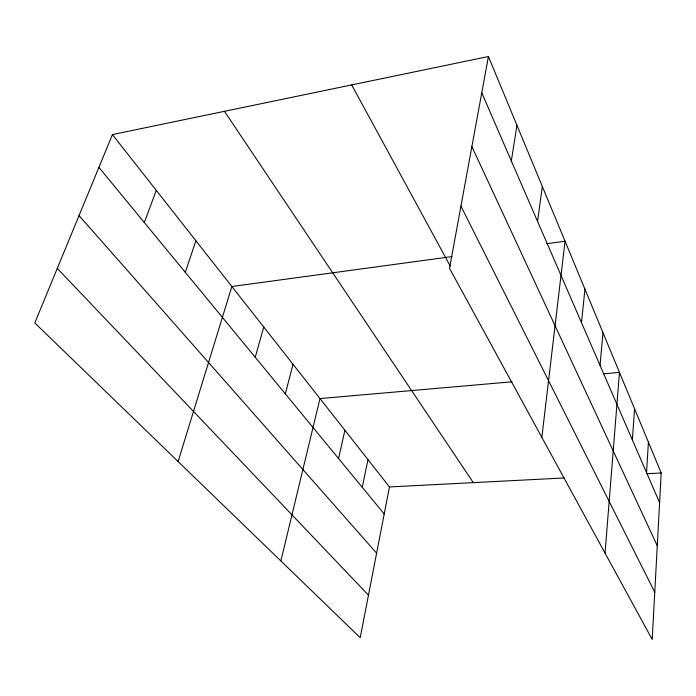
<?xml version="1.0" encoding="UTF-8"?>
<svg xmlns="http://www.w3.org/2000/svg" width="696" height="696" viewBox="0 0 696 696"><rect width="100%" height="100%" fill="white"/><g stroke="black" fill="none" stroke-linecap="round" stroke-linejoin="round"><path stroke-width="1.04" d="M488.427 56.524L661.2 472.984L652.213 639.476L449.52 268.325L488.427 56.524L112.421 134.58L34.8 322.935L360.215 637.684L389.455 486.939L112.421 134.58M646.54 472.575L648.42 442.169M632.368 439.915L634.561 408.761M605.042 553.111L619.475 372.412L603.232 373.83M600.039 365.391L603.006 332.714M581.482 322.622L584.945 289.179M541.845 437.392L565.056 241.225L546.847 243.696M537.564 221.415L542.332 186.45M511.334 160.941L516.954 125.28M362.242 487.296L367.993 459.638M338.578 458.542L344.894 430.267M280.871 560.941L319.977 398.573L512.091 381.791M285.325 393.849L293.025 364.286M255.232 357.274L263.758 327.059M178.106 461.544L231.872 286.508L451.948 256.598M185.275 272.293L195.898 240.755M144.333 222.537L156.278 190.356M389.455 486.939L564.439 477.952M647.149 473.706L661.2 472.984M57.281 268.378L368.462 595.176M79.039 215.586L376.614 553.155M98.91 167.353L384.209 513.987M224.469 111.317L473.315 482.632M351.689 84.903L450.19 265.95M460.943 206.138L654.762 592.252M471.879 146.612L657.268 545.786M481.762 92.794L659.599 502.66"/></g></svg>
